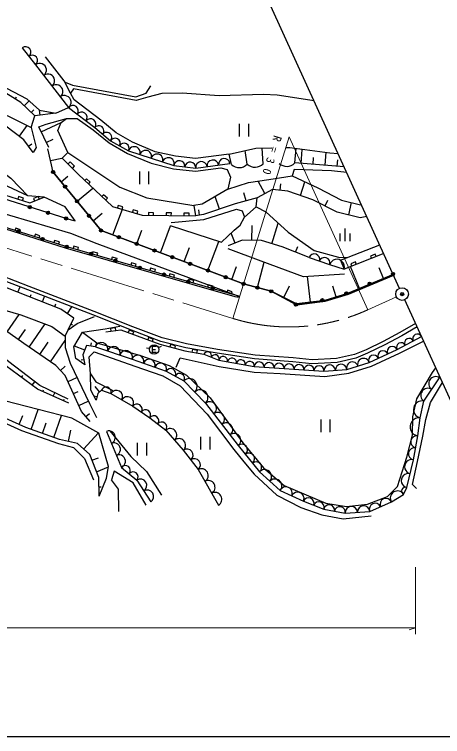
# Model space of a CAD drawing. Units: millimetres, scale not verified. Extents: x 40000 to 680000, y 20000 to 380000.
# Drawn here: x 494011 to 561694, y 205000 to 319048 of the extents above; entities that cross this region are included whole.
import ezdxf

# ---------------------------------------------------------------- set-up
doc = ezdxf.new("R2010")
doc.units = ezdxf.units.MM
doc.header["$LTSCALE"] = 1000
doc.header["$PDMODE"] = 32
doc.header["$PDSIZE"] = 500
doc.linetypes.add('CHAIN', pattern=[18.5, 12, -1.5, 3.5, -1.5])
for name, color, linetype, lineweight in [('M-BGD', 7, 'Continuous', 25), ('M-BMK', 2, 'CHAIN', 13), ('M-BMK-SRVR', 3, 'Continuous', 25), ('M-STR-HTXT', 7, 'Continuous', 13), ('M-TTL-BAND', 7, 'Continuous', 25)]:
    doc.layers.add(name, color=color, linetype=linetype, lineweight=lineweight)
doc.layers.add('M-OTRS', color=6, linetype='Continuous')
doc.styles.add('ＭＳ ゴシック', font='')
doc.styles.get('ＭＳ ゴシック').set_extended_font_data('MS Gothic')

msp = doc.modelspace()

# ---------------------------------------------------------------- linework, layer by layer
at = {"layer": 'M-BGD'}
for p, q in [((495251, 313756), (497356, 311115)), ((497356, 311115), (502554, 304332)), ((494106, 305681), (494339, 306059)), ((495576, 304599), (496315, 305389)), ((496681, 303565), (497058, 303968)), ((498061, 303155), (497960, 303928)), ((499716, 303370), (499699, 303499)), ((502554, 304332), (506720, 301179)), ((496639, 301182), (497233, 303048)), ((494801, 299800), (496050, 301483)), ((499441, 298015), (497862, 301319)), ((498257, 300493), (501380, 301986)), ((506720, 301179), (509214, 299093)), ((529555, 301745), (529555, 299745)), ((531075, 299745), (531075, 301745)), ((499046, 298841), (500144, 299365)), ((509214, 299093), (512042, 297511)), ((496257, 298265), (496741, 298621)), ((500123, 294155), (499309, 297802)), ((533339, 295457), (533189, 297913)), ((538358, 295591), (538525, 297889)), ((539315, 295518), (539482, 297709)), ((512042, 297511), (519232, 295189)), ((528319, 295324), (527952, 296970)), ((530829, 295391), (530468, 297535)), ((543138, 295226), (543295, 297282)), ((499716, 295979), (501485, 296373)), ((501549, 296331), (504076, 293803)), ((522666, 294771), (528086, 295507)), ((546129, 294998), (538359, 295591)), ((541226, 295372), (541308, 296434)), ((545050, 295080), (545126, 296081)), ((519232, 295189), (522666, 294771)), ((500123, 294155), (507707, 284929)), ((501387, 292618), (502450, 293492)), ((513763, 294242), (513763, 292242)), ((515283, 292242), (515283, 294242)), ((533594, 290762), (532527, 292733)), ((536017, 291282), (536129, 292297)), ((539215, 290470), (539945, 292605)), ((503915, 289542), (506424, 291605)), ((530657, 289620), (530299, 290888)), ((502186, 286831), (490717, 290410)), ((526422, 288292), (525755, 290283)), ((543117, 288803), (543575, 289692)), ((546853, 287383), (547315, 289329)), ((506443, 286467), (507899, 287664)), ((509584, 284226), (511098, 288268)), ((523262, 287358), (523146, 288166)), ((502186, 286831), (503614, 286462)), ((492610, 285179), (502014, 282173)), ((517092, 281413), (518691, 285680)), ((518635, 285698), (526724, 283065)), ((531556, 283364), (531602, 285740)), ((534710, 282827), (535725, 286066)), ((546253, 285254), (546253, 283254)), ((502901, 284515), (507024, 282860)), ((507707, 284929), (530231, 276490)), ((513338, 282819), (514138, 284954)), ((528899, 282941), (528262, 284517)), ((545453, 284454), (545453, 283254)), ((547053, 284454), (547053, 283254)), ((507024, 282860), (529469, 274554)), ((524600, 278600), (526322, 283196)), ((502014, 282173), (528871, 274510)), ((520846, 280006), (521676, 282222)), ((538466, 281481), (538826, 282398)), ((545573, 280241), (551762, 282641)), ((540605, 280642), (543843, 279532)), ((552386, 281274), (546115, 278842)), ((532412, 275909), (533482, 279925)), ((543843, 279532), (546115, 278842)), ((545573, 280241), (546115, 278842)), ((528354, 277193), (529117, 279230)), ((548574, 275757), (547118, 279231)), ((552357, 277342), (551651, 279028)), ((540823, 273613), (540336, 277644)), ((553956, 277828), (546788, 274834)), ((494573, 275173), (494902, 276011)), ((530231, 276490), (534593, 275328)), ((536589, 274335), (537519, 276205)), ((544872, 274424), (544354, 276156)), ((534593, 275328), (538509, 273229)), ((496510, 274412), (496678, 274839)), ((498447, 273651), (498787, 274518)), ((528871, 274510), (529160, 274428)), ((543102, 273717), (539057, 273159)), ((546788, 274834), (543102, 273717)), ((500384, 272890), (500556, 273330)), ((502379, 271802), (503106, 272856)), ((539057, 273159), (538760, 273118)), ((492863, 268914), (494786, 271663)), ((494627, 267681), (495754, 269292)), ((496353, 266486), (498870, 270163)), ((502038, 268222), (502495, 269252)), ((502950, 270173), (503215, 270042)), ((508348, 269410), (510694, 269828)), ((504753, 268872), (507014, 267195)), ((554494, 266144), (558352, 268186)), ((498042, 265330), (499368, 267268)), ((499730, 264174), (502026, 267528)), ((506105, 266648), (506192, 267194)), ((505115, 266033), (503510, 266677)), ((506802, 266537), (512607, 264612)), ((515359, 266267), (514868, 266360)), ((515796, 266127), (516306, 266127)), ((516782, 266431), (517239, 266633)), ((550069, 264096), (554494, 266144)), ((512607, 264612), (518010, 262689)), ((523975, 265375), (526313, 264446)), ((501313, 262809), (502030, 263482)), ((504972, 264499), (504585, 264427)), ((526313, 264446), (531900, 263429)), ((546558, 262968), (550069, 264096)), ((518010, 262689), (520810, 261178)), ((531900, 263429), (542941, 262718)), ((542941, 262718), (546558, 262968)), ((495148, 261720), (495362, 262010)), ((502481, 261077), (503888, 261715)), ((506014, 262308), (506875, 261025)), ((520810, 261178), (524239, 257658)), ((558744, 257975), (561231, 261658)), ((561231, 261658), (561286, 261749)), ((496826, 260485), (497226, 261030)), ((507484, 259430), (506760, 260288)), ((506875, 261025), (509559, 259655)), ((498488, 259496), (498619, 259786)), ((500135, 258752), (500382, 259298)), ((503338, 259185), (504062, 259513)), ((507787, 259685), (509259, 259173)), ((509259, 259173), (512714, 257158)), ((501781, 258007), (501898, 258264)), ((504195, 257293), (505686, 257968)), ((507059, 258655), (506581, 258768)), ((558152, 255332), (558744, 257975)), ((496680, 253498), (497788, 256649)), ((512714, 257158), (515408, 255359)), ((524239, 257658), (529399, 250972)), ((494736, 254281), (495364, 255692)), ((500227, 252250), (501449, 255721)), ((505309, 255559), (505855, 256034)), ((498453, 252874), (499036, 254530)), ((515408, 255359), (517933, 253381)), ((542424, 255088), (542424, 253088)), ((543944, 253088), (543944, 255088)), ((557808, 252501), (558152, 255332)), ((502547, 251616), (502946, 253391)), ((508547, 253194), (510928, 247520)), ((517933, 253381), (520712, 250207)), ((504943, 250412), (507283, 252968)), ((523410, 252357), (523410, 250357)), ((524930, 250357), (524930, 252357)), ((557084, 248722), (557808, 252501)), ((513432, 251385), (513432, 249385)), ((514952, 249385), (514952, 251385)), ((529399, 250972), (532768, 246804)), ((520712, 250207), (523034, 247162)), ((506266, 248628), (507310, 249044)), ((556046, 244309), (557084, 248722)), ((506985, 246825), (508866, 247575)), ((510928, 247520), (513377, 245514)), ((523034, 247162), (526255, 241542)), ((532768, 246804), (535996, 243843)), ((513377, 245514), (515549, 242056)), ((507378, 244448), (507698, 244455)), ((555530, 243251), (556046, 244309)), ((535996, 243843), (539706, 242159)), ((553597, 242076), (555530, 243251)), ((539706, 242159), (542914, 240898)), ((550196, 240527), (553597, 242076)), ((542914, 240898), (546292, 240299)), ((546292, 240299), (550196, 240527))]:
    msp.add_line(p, q, dxfattribs=at)
for points in [[(472274, 314961), (475597, 313781), (479570, 313131), (484998, 311387), (491693, 307943), (495960, 305712), (497960, 303928), (500543, 303477), (502554, 304332)], [(500543, 303477), (497233, 303048), (495023, 305116), (491354, 307378), (484629, 310535), (479355, 312143), (475408, 312912), (473441, 313048), (470784, 311714)], [(527949, 297001), (522642, 296285), (519481, 296670), (516280, 297358), (512701, 298862), (510068, 300333), (507659, 302349), (503455, 305558), (502863, 306623), (501899, 308576), (498928, 312352)], [(470764, 310857), (473079, 309089), (474732, 308464), (483355, 306193), (488935, 304662), (493094, 302987), (496639, 301182), (497473, 298044), (496992, 297266)], [(502016, 308329), (503170, 307894), (513181, 306010), (514813, 306593), (515596, 307765)], [(496992, 297266), (495522, 299265), (492639, 301404), (490520, 302627), (488444, 303179), (483078, 304809), (480949, 305455), (474336, 307270), (471510, 307608)], [(541392, 305390), (535525, 306317), (533371, 306410), (526381, 306184), (520526, 306630), (517326, 306582), (515121, 305995), (513239, 305462), (503364, 307306), (502863, 306623)], [(497862, 301319), (499051, 301715), (502237, 302597)], [(502461, 297260), (500857, 300722), (501382, 301990), (502237, 302597), (503912, 302639), (506438, 300803), (508993, 298756), (511902, 297080), (515641, 295575), (519176, 294638), (522635, 294303), (526635, 294843), (527651, 294537), (528193, 293329), (527750, 291439), (523696, 289089), (522369, 288860)], [(553886, 277982), (546682, 274964), (543061, 273883), (538585, 273342), (534593, 275328), (530231, 276490), (507707, 284929), (500123, 294155), (499309, 297802)], [(527950, 297001), (532153, 297918), (534699, 297984)], [(536866, 298040), (537551, 298058), (543890, 297215), (545178, 297084)], [(501549, 296331), (502461, 297260), (510652, 291766), (514959, 290109), (522369, 288860), (522610, 287264)], [(503166, 294714), (503519, 295067), (502812, 295774), (502459, 295421)], [(491818, 294384), (493465, 293196), (496121, 290386)], [(546539, 294099), (544114, 294336), (538213, 294533), (537895, 293578)], [(504076, 293803), (509491, 288735), (514216, 287360), (522610, 287264)], [(527750, 291439), (531010, 292504), (534227, 292990), (537895, 293578), (541983, 291637), (545735, 289704), (548719, 288995), (548854, 289020)], [(498698, 290208), (496121, 290386), (492194, 292258), (490372, 291171)], [(505721, 292263), (505995, 292555), (505411, 293102), (505137, 292810)], [(529469, 274554), (502148, 282390), (492945, 285270), (477607, 290387), (473548, 291756)], [(478049, 291058), (489956, 288284), (502901, 284515)], [(490372, 291171), (496435, 289305), (498698, 290208)], [(549709, 287146), (548670, 286951), (545036, 287814), (541198, 289792), (537232, 291148), (534802, 291416), (532386, 290108), (528929, 289132), (523914, 287452), (522610, 287264)], [(495301, 289654), (495419, 290036), (494654, 290271), (494537, 289889)], [(497938, 289905), (497790, 290276), (497047, 289980), (497195, 289608)], [(503614, 286462), (502029, 288641), (498698, 290208)], [(508429, 289729), (508703, 290021), (508118, 290568), (507845, 290276)], [(526724, 283065), (528748, 284975), (529688, 285766), (530392, 287022), (532251, 288641), (532386, 290108)], [(511056, 288280), (511168, 288664), (510400, 288887), (510288, 288503)], [(532251, 288641), (533754, 287866), (537274, 284651), (541393, 281774), (545250, 280721), (546613, 280644)], [(513419, 287592), (513531, 287976), (512763, 288200), (512651, 287816)], [(516015, 287339), (516020, 287739), (515220, 287748), (515215, 287349)], [(518813, 287307), (518818, 287707), (518018, 287716), (518013, 287316)], [(518788, 286190), (523973, 286645), (529095, 288289), (530030, 288023), (530392, 287022)], [(521611, 287275), (521616, 287675), (520816, 287684), (520811, 287284)], [(494860, 284670), (494980, 285052), (494216, 285291), (494097, 284909)], [(497928, 283710), (498047, 284092), (497284, 284331), (497165, 283949)], [(500996, 282750), (501115, 283132), (500352, 283371), (500232, 282989)], [(540605, 280642), (536327, 282320), (533093, 283334), (530018, 283394), (527780, 282489)], [(504050, 281844), (504160, 282229), (503391, 282449), (503281, 282065)], [(546177, 278052), (539722, 277601), (533019, 280094), (527825, 282032)], [(505996, 254771), (504623, 256347), (502052, 262023), (500575, 263596), (495509, 267064), (490218, 270763), (484616, 274389), (479477, 278669), (475550, 281075)], [(507086, 280974), (507196, 281358), (506427, 281579), (506317, 281194)], [(510122, 280103), (510232, 280488), (509463, 280708), (509353, 280324)], [(551191, 280810), (551046, 281183), (550300, 280894), (550445, 280521)], [(502487, 258297), (498005, 260429), (493105, 264204), (488312, 268050), (483147, 271829), (478563, 275214), (474526, 277752), (468265, 280496)], [(513157, 279232), (513268, 279617), (512499, 279837), (512388, 279453)], [(548055, 279594), (547911, 279967), (547165, 279678), (547310, 279305)], [(502605, 257635), (497665, 259868), (492630, 263571), (482555, 271128), (477071, 274789), (474869, 276260), (472884, 277239), (468171, 279049), (467102, 278552)], [(482898, 279020), (489375, 273216), (495039, 271590), (499928, 269768), (502038, 268222), (502008, 266467), (502804, 263975), (505854, 257617), (506959, 255377)], [(502495, 269252), (503406, 271094), (501352, 272510), (483921, 279359)], [(557409, 270254), (554944, 268797), (552305, 267383), (549605, 266090), (547789, 265361), (544927, 264690), (541059, 264482), (538060, 264794), (532043, 265258), (526134, 266125), (521235, 267004), (517360, 267992), (512714, 269725), (506612, 272149), (496332, 276106), (489788, 278611)], [(516193, 278362), (516303, 278746), (515534, 278967), (515424, 278582)], [(557659, 269705), (555239, 268274), (552577, 266848), (549847, 265540), (547970, 264787), (545012, 264093), (541044, 263880), (538006, 264196), (531976, 264661), (526038, 265533), (521108, 266417), (517180, 267418), (512498, 269165), (506394, 271590), (496117, 275546), (489577, 278049)], [(519229, 277491), (519339, 277876), (518570, 278096), (518460, 277712)], [(522264, 276621), (522375, 277005), (521606, 277226), (521495, 276841)], [(538585, 273342), (543061, 273883), (546682, 274964), (553894, 277964)], [(525300, 275750), (525410, 276135), (524641, 276355), (524531, 275971)], [(528336, 274880), (528446, 275264), (527677, 275485), (527567, 275100)], [(529517, 274586), (529506, 274548), (529470, 274495), (529428, 274455), (529366, 274421), (529309, 274406), (529237, 274406), (529160, 274428)], [(538760, 273118), (538680, 273107), (538629, 273110), (538566, 273132), (538522, 273156), (538487, 273191), (538449, 273247), (538432, 273295), (538428, 273325)], [(502495, 269252), (503936, 270216), (506683, 271346)], [(507412, 242973), (507344, 245924), (505907, 249530), (503980, 251294), (501114, 251938), (495793, 253810), (489452, 256634), (483506, 259016), (480990, 260046), (479233, 260496), (476254, 260555), (472460, 262140), (457717, 268115), (454416, 269399), (450457, 270187)], [(505121, 263692), (503710, 264705), (503426, 266528), (504753, 268872), (508348, 269410)], [(508436, 268918), (510819, 269257), (516998, 266948), (520956, 265922), (523974, 265375)], [(510024, 269144), (509967, 269540), (509175, 269427), (509232, 269031)], [(512739, 268540), (512879, 268915), (512129, 269195), (511989, 268820)], [(515828, 267386), (515968, 267760), (515218, 268040), (515078, 267666)], [(506802, 266537), (507014, 267195), (513954, 265197), (518460, 263612), (521188, 262055), (524936, 258493), (530133, 251401), (533380, 247434), (536650, 244666), (543223, 241885), (546525, 241348), (549814, 241685), (552973, 242899), (554587, 244483), (556023, 249147), (556935, 252601), (557010, 255479), (557608, 258317), (560126, 262498), (560614, 263223)], [(519364, 266335), (519464, 266722), (518690, 266923), (518589, 266536)], [(519558, 263350), (520236, 264795), (526353, 263429), (529662, 262920), (531896, 262576), (536046, 262342), (543076, 261870), (546880, 262375), (550465, 263486), (554909, 265561), (558685, 267456)], [(506802, 266537), (505407, 266760), (504823, 265306), (505121, 263692)], [(506936, 258136), (506063, 259690), (506014, 262308), (505819, 264970), (506591, 265750), (512125, 263838), (514265, 263097), (517489, 261980), (520202, 260402), (524468, 255914), (528679, 250335), (530264, 248409), (531894, 246428), (535475, 243143), (539282, 241178), (542621, 240043), (545974, 239394), (550380, 239835)], [(516396, 266607), (515796, 266607), (515796, 265707), (516396, 265707)], [(522859, 265577), (522930, 265971), (522143, 266113), (522071, 265720)], [(507412, 242973), (508572, 245824), (508879, 247648), (507347, 252932), (503101, 255302), (492464, 257998), (481420, 262261), (475080, 264838)], [(557594, 244190), (556920, 244823), (557735, 248421), (558573, 252429), (559034, 255101), (559780, 257759), (561669, 260910)], [(478956, 258251), (480443, 259410), (483156, 258450), (489166, 256035), (495133, 253345), (500976, 251273), (503349, 250675), (505063, 248911), (506519, 245566)], [(507787, 259685), (507181, 259174), (506936, 258136)], [(509107, 253259), (512408, 249212), (514897, 246855), (517243, 243119)], [(514838, 241565), (512775, 245074), (509794, 246921), (509356, 245569)], [(510504, 240535), (510442, 244078), (509356, 245569)]]:
    msp.add_lwpolyline(points, dxfattribs=at)
for centre, radius in [((500123, 294155), 250), ((500123, 294155), 220), ((500123, 294155), 190), ((500123, 294155), 160), ((500123, 294155), 130), ((500123, 294155), 100), ((500123, 294155), 70), ((500123, 294155), 40), ((500123, 294155), 10), ((502019, 291849), 250), ((502019, 291849), 220), ((502019, 291849), 190), ((502019, 291849), 160), ((502019, 291849), 130), ((502019, 291849), 100), ((502019, 291849), 70), ((502019, 291849), 40), ((502019, 291849), 10), ((503915, 289542), 250), ((503915, 289542), 220), ((503915, 289542), 190), ((503915, 289542), 160), ((496451, 288621), 250), ((496451, 288621), 220), ((496451, 288621), 190), ((496451, 288621), 160), ((496451, 288621), 130), ((496451, 288621), 100), ((496451, 288621), 70), ((496451, 288621), 40), ((496451, 288621), 10), ((503915, 289542), 130), ((503915, 289542), 100), ((503915, 289542), 70), ((503915, 289542), 40), ((503915, 289542), 10), ((499319, 287726), 250), ((499319, 287726), 220), ((499319, 287726), 190), ((499319, 287726), 160), ((499319, 287726), 130), ((499319, 287726), 100), ((499319, 287726), 70), ((499319, 287726), 40), ((499319, 287726), 10), ((505811, 287236), 250), ((505811, 287236), 220), ((505811, 287236), 190), ((502186, 286831), 250), ((502186, 286831), 220), ((502186, 286831), 190), ((502186, 286831), 160), ((502186, 286831), 130), ((502186, 286831), 100), ((502186, 286831), 70), ((502186, 286831), 40), ((502186, 286831), 10), ((505811, 287236), 160), ((505811, 287236), 130), ((505811, 287236), 100), ((505811, 287236), 70), ((505811, 287236), 40), ((505811, 287236), 10), ((507707, 284929), 250), ((507707, 284929), 250), ((507707, 284929), 220), ((507707, 284929), 220), ((494657, 284788), 250), ((494657, 284788), 150), ((494657, 284788), 50), ((507707, 284929), 190), ((507707, 284929), 190), ((507707, 284929), 160), ((507707, 284929), 160), ((507707, 284929), 130), ((507707, 284929), 130), ((507707, 284929), 100), ((507707, 284929), 100), ((507707, 284929), 70), ((507707, 284929), 70), ((507707, 284929), 40), ((507707, 284929), 40), ((507707, 284929), 10), ((507707, 284929), 10), ((510522, 283874), 250), ((510522, 283874), 220), ((510522, 283874), 190), ((510522, 283874), 160), ((510522, 283874), 130), ((498467, 283570), 250), ((498467, 283570), 150), ((498467, 283570), 50), ((510522, 283874), 100), ((510522, 283874), 70), ((510522, 283874), 40), ((510522, 283874), 10), ((513338, 282819), 250), ((513338, 282819), 220), ((513338, 282819), 190), ((513338, 282819), 160), ((513338, 282819), 130), ((513338, 282819), 100), ((513338, 282819), 70), ((513338, 282819), 40), ((502271, 282360), 250), ((502271, 282360), 150), ((502271, 282360), 50), ((513338, 282819), 10), ((516153, 281765), 250), ((516153, 281765), 220), ((516153, 281765), 190), ((516153, 281765), 160), ((516153, 281765), 130), ((516153, 281765), 100), ((516153, 281765), 70), ((516153, 281765), 40), ((516153, 281765), 10), ((506118, 281263), 250), ((506118, 281263), 150), ((506118, 281263), 50), ((518969, 280710), 250), ((518969, 280710), 220), ((518969, 280710), 190), ((518969, 280710), 160), ((518969, 280710), 130), ((518969, 280710), 100), ((518969, 280710), 70), ((518969, 280710), 40), ((518969, 280710), 10), ((509965, 280165), 250), ((509965, 280165), 150), ((509965, 280165), 50), ((521784, 279655), 250), ((521784, 279655), 220), ((521784, 279655), 190), ((521784, 279655), 160), ((521784, 279655), 130), ((521784, 279655), 100), ((521784, 279655), 70), ((521784, 279655), 40), ((521784, 279655), 10), ((513811, 279067), 250), ((513811, 279067), 150), ((513811, 279067), 50), ((524600, 278600), 250), ((524600, 278600), 220), ((524600, 278600), 190), ((524600, 278600), 160), ((524600, 278600), 130), ((524600, 278600), 100), ((524600, 278600), 70), ((524600, 278600), 40), ((524600, 278600), 10), ((553860, 278058), 250), ((517658, 277970), 250), ((517658, 277970), 150), ((517658, 277970), 50), ((527415, 277545), 250), ((527415, 277545), 220), ((527415, 277545), 190), ((527415, 277545), 160), ((527415, 277545), 130), ((527415, 277545), 100), ((527415, 277545), 70), ((527415, 277545), 40), ((527415, 277545), 10), ((553860, 278058), 150), ((553860, 278058), 50), ((521504, 276872), 250), ((521504, 276872), 150), ((521504, 276872), 50), ((525351, 275775), 250), ((530231, 276490), 250), ((530231, 276490), 220), ((530231, 276490), 190), ((530231, 276490), 160), ((530231, 276490), 130), ((530231, 276490), 100), ((530231, 276490), 70), ((530231, 276490), 40), ((530231, 276490), 10), ((532412, 275909), 250), ((532412, 275909), 220), ((532412, 275909), 190), ((532412, 275909), 160), ((532412, 275909), 130), ((532412, 275909), 100), ((550168, 276517), 250), ((550168, 276517), 150), ((550168, 276517), 50), ((525351, 275775), 150), ((525351, 275775), 50), ((532412, 275909), 70), ((532412, 275909), 40), ((532412, 275909), 10), ((534593, 275328), 250), ((534593, 275328), 220), ((534593, 275328), 190), ((534593, 275328), 160), ((534593, 275328), 130), ((534593, 275328), 100), ((534593, 275328), 70), ((534593, 275328), 40), ((534593, 275328), 10), ((546492, 275005), 250), ((546492, 275005), 150), ((546492, 275005), 50), ((542689, 273912), 250), ((542689, 273912), 150), ((542689, 273912), 50), ((538509, 273229), 250), ((538509, 273229), 220), ((538509, 273229), 190), ((538509, 273229), 160), ((538509, 273229), 130), ((538509, 273229), 100), ((538509, 273229), 70), ((538509, 273229), 40), ((538509, 273229), 10), ((516096, 266127), 750)]:
    msp.add_circle(centre, radius, dxfattribs=at)
for centre, radius, start, end in [((495777, 313096), 844, 308.56848, 128.56848), ((496830, 311775), 844, 308.56848, 128.56848), ((498006, 310267), 1068, 307.4624, 127.4624), ((499306, 308571), 1068, 307.4624, 127.4624), ((500605, 306876), 1068, 307.4624, 127.4624), ((501904, 305180), 1068, 307.4624, 127.4624), ((503248, 303807), 871, 322.88224, 142.88224), ((504637, 302756), 871, 322.88224, 142.88224), ((506026, 301705), 871, 322.88224, 142.88224), ((507344, 300658), 813, 320.07696, 140.07696), ((508590, 299614), 813, 320.07696, 140.07696), ((509921, 298697), 810, 330.79467, 150.79467), ((511335, 297907), 810, 330.79467, 150.79467), ((512941, 297221), 944, 342.09889, 162.09889), ((514739, 296641), 944, 342.09889, 162.09889), ((516536, 296060), 944, 342.09889, 162.09889), ((518334, 295479), 944, 342.09889, 162.09889), ((520091, 295085), 865, 353.06676, 173.06676), ((521808, 294876), 865, 353.06676, 173.06676), ((523570, 294894), 912, 7.73361, 187.73361), ((525376, 295139), 912, 7.73361, 187.73361), ((527183, 295385), 912, 7.73361, 187.73361), ((529538, 296683), 1826, 228.09228, 314.95587), ((532048, 296750), 1826, 228.09228, 314.95587), ((537068, 296883), 1826, 228.09228, 314.95587), ((541415, 280364), 856, 341.08846, 161.08846), ((543034, 279810), 856, 341.08846, 161.08846), ((544979, 279187), 1187, 343.09396, 163.09396), ((557709, 267846), 728, 27.89771, 207.89771), ((507770, 266216), 1019, 341.65124, 161.65124), ((555137, 266484), 728, 27.89771, 207.89771), ((556423, 267165), 728, 27.89771, 207.89771), ((509705, 265574), 1019, 341.65124, 161.65124), ((511640, 264933), 1019, 341.65124, 161.65124), ((524559, 265143), 629, 338.32791, 158.32791), ((552282, 265120), 813, 24.84258, 204.84258), ((553756, 265803), 813, 24.84258, 204.84258), ((513508, 264291), 956, 340.41534, 160.41534), ((515309, 263651), 956, 340.41534, 160.41534), ((525728, 264678), 629, 338.32791, 158.32791), ((527011, 264319), 710, 349.68865, 169.68865), ((528408, 264064), 710, 349.68865, 169.68865), ((549191, 263814), 922, 17.80797, 197.80797), ((550807, 264437), 813, 24.84258, 204.84258), ((517110, 263010), 956, 340.41534, 160.41534), ((529805, 263810), 710, 349.68865, 169.68865), ((531202, 263556), 710, 349.68865, 169.68865), ((532689, 263378), 790, 356.31348, 176.31348), ((534266, 263277), 790, 356.31348, 176.31348), ((535843, 263175), 790, 356.31348, 176.31348), ((537421, 263073), 790, 356.31348, 176.31348), ((538998, 262972), 790, 356.31348, 176.31348), ((540575, 262870), 790, 356.31348, 176.31348), ((542152, 262769), 790, 356.31348, 176.31348), ((543845, 262780), 906, 3.95351, 183.95351), ((545654, 262905), 906, 3.95351, 183.95351), ((547436, 263250), 922, 17.80797, 197.80797), ((518710, 262312), 796, 331.63949, 151.63949), ((520110, 261556), 796, 331.63949, 151.63949), ((521667, 260298), 1229, 314.24995, 134.24995), ((560609, 260737), 1111, 55.97231, 235.97231), ((561258, 261704), 53.5, 58.91803, 238.91803), ((508523, 259429), 779, 340.81323, 160.81323), ((510122, 258669), 1000, 329.73826, 149.73826), ((523382, 258538), 1229, 314.24995, 134.24995), ((559366, 258896), 1111, 55.97231, 235.97231), ((511850, 257662), 1000, 329.73826, 149.73826), ((524884, 256822), 1056, 307.65831, 127.65831), ((558448, 256654), 1354, 77.36478, 257.36478), ((513387, 256708), 810, 326.28327, 146.28327), ((514735, 255809), 810, 326.28327, 146.28327), ((516040, 254865), 802, 321.92136, 141.92136), ((526174, 255151), 1056, 307.65831, 127.65831), ((517302, 253876), 802, 321.92136, 141.92136), ((527464, 253479), 1056, 307.65831, 127.65831), ((557980, 253916), 1426, 83.08985, 263.08985), ((508944, 252249), 1026, 292.76133, 112.76133), ((518628, 252588), 1055, 311.19919, 131.19919), ((520017, 251000), 1055, 311.19919, 131.19919), ((528754, 251808), 1056, 307.65831, 127.65831), ((557627, 251556), 962, 79.14227, 259.14227), ((509738, 250357), 1026, 292.76133, 112.76133), ((529960, 250277), 893, 308.95026, 128.95026), ((521293, 249445), 957, 307.32863, 127.32863), ((531084, 248888), 893, 308.95026, 128.95026), ((557265, 249667), 962, 79.14227, 259.14227), ((510531, 248466), 1026, 292.76133, 112.76133), ((522454, 247923), 957, 307.32863, 127.32863), ((556824, 247619), 1133, 76.76958, 256.76958), ((511541, 247019), 792, 320.68182, 140.68182), ((532207, 247498), 893, 308.95026, 128.95026), ((512765, 246016), 791, 320.68182, 140.68182), ((523571, 246225), 1080, 299.81594, 119.81594), ((533575, 246063), 1095, 317.46499, 137.46499), ((556306, 245412), 1133, 76.76958, 256.76958), ((513920, 244650), 1021, 302.13052, 122.13052), ((524645, 244352), 1080, 299.81594, 119.81594), ((535189, 244583), 1095, 317.46499, 137.46499), ((536923, 243422), 1019, 335.5855, 155.5855), ((555788, 243780), 588, 63.9941, 243.9941), ((515006, 242920), 1021, 302.13052, 122.13052), ((525718, 242478), 1080, 299.81594, 119.81594), ((538778, 242580), 1019, 335.5855, 155.5855), ((554564, 242663), 1131, 31.29885, 211.29885), ((540508, 241844), 862, 338.55705, 158.55705), ((542112, 241213), 862, 338.55705, 158.55705), ((551046, 240914), 934, 24.48562, 204.48562), ((552747, 241689), 934, 24.48562, 204.48562), ((543759, 240749), 858, 349.92798, 169.92798), ((545447, 240449), 858, 349.92798, 169.92798), ((547268, 240356), 978, 3.34571, 183.34571), ((549220, 240470), 978, 3.34571, 183.34571)]:
    msp.add_arc(centre, radius, start, end, dxfattribs=at)
at = {"layer": 'M-BMK'}
for p, q in [((467640, 289912), (528537, 271040)), ((549861, 272398), (554391, 274463))]:
    msp.add_line(p, q, dxfattribs=at)
msp.add_arc((537417, 299695), 30000, 252.78119, 294.50647, dxfattribs=at)
at = {"layer": 'M-BMK-SRVR'}
for p, q in [((554887, 275788), (534562, 320373)), ((576041, 229382), (555716, 273968))]:
    msp.add_line(p, q, dxfattribs=at)
for radius in [1000, 40]:
    msp.add_circle((555301, 274878), radius, dxfattribs=at)
at = {"layer": 'M-OTRS'}
msp.add_point((555301, 274878), dxfattribs=at)
at = {"layer": 'M-STR-HTXT'}
for p, q in [((557409, 221160), (557409, 231728)), ((71280, 222160), (557409, 222160)), ((557409, 222160), (556409, 221880))]:
    msp.add_line(p, q, dxfattribs=at)
msp.add_lwpolyline([(549861, 272398), (537417, 299695), (528537, 271040)], dxfattribs=at)
at = {"layer": 'M-TTL-BAND'}
msp.add_line((40000, 205000), (579000, 205000), dxfattribs=at)

# ---------------------------------------------------------------- texts
at = {"layer": 'M-STR-HTXT', "insert": (535030, 300061), "char_height": 1320, "attachment_point": 7, "rotation": 253, "style": 'ＭＳ ゴシック'}
msp.add_mtext('\\T2.02;R=30', dxfattribs=at)

doc.saveas('drawing.dxf')
